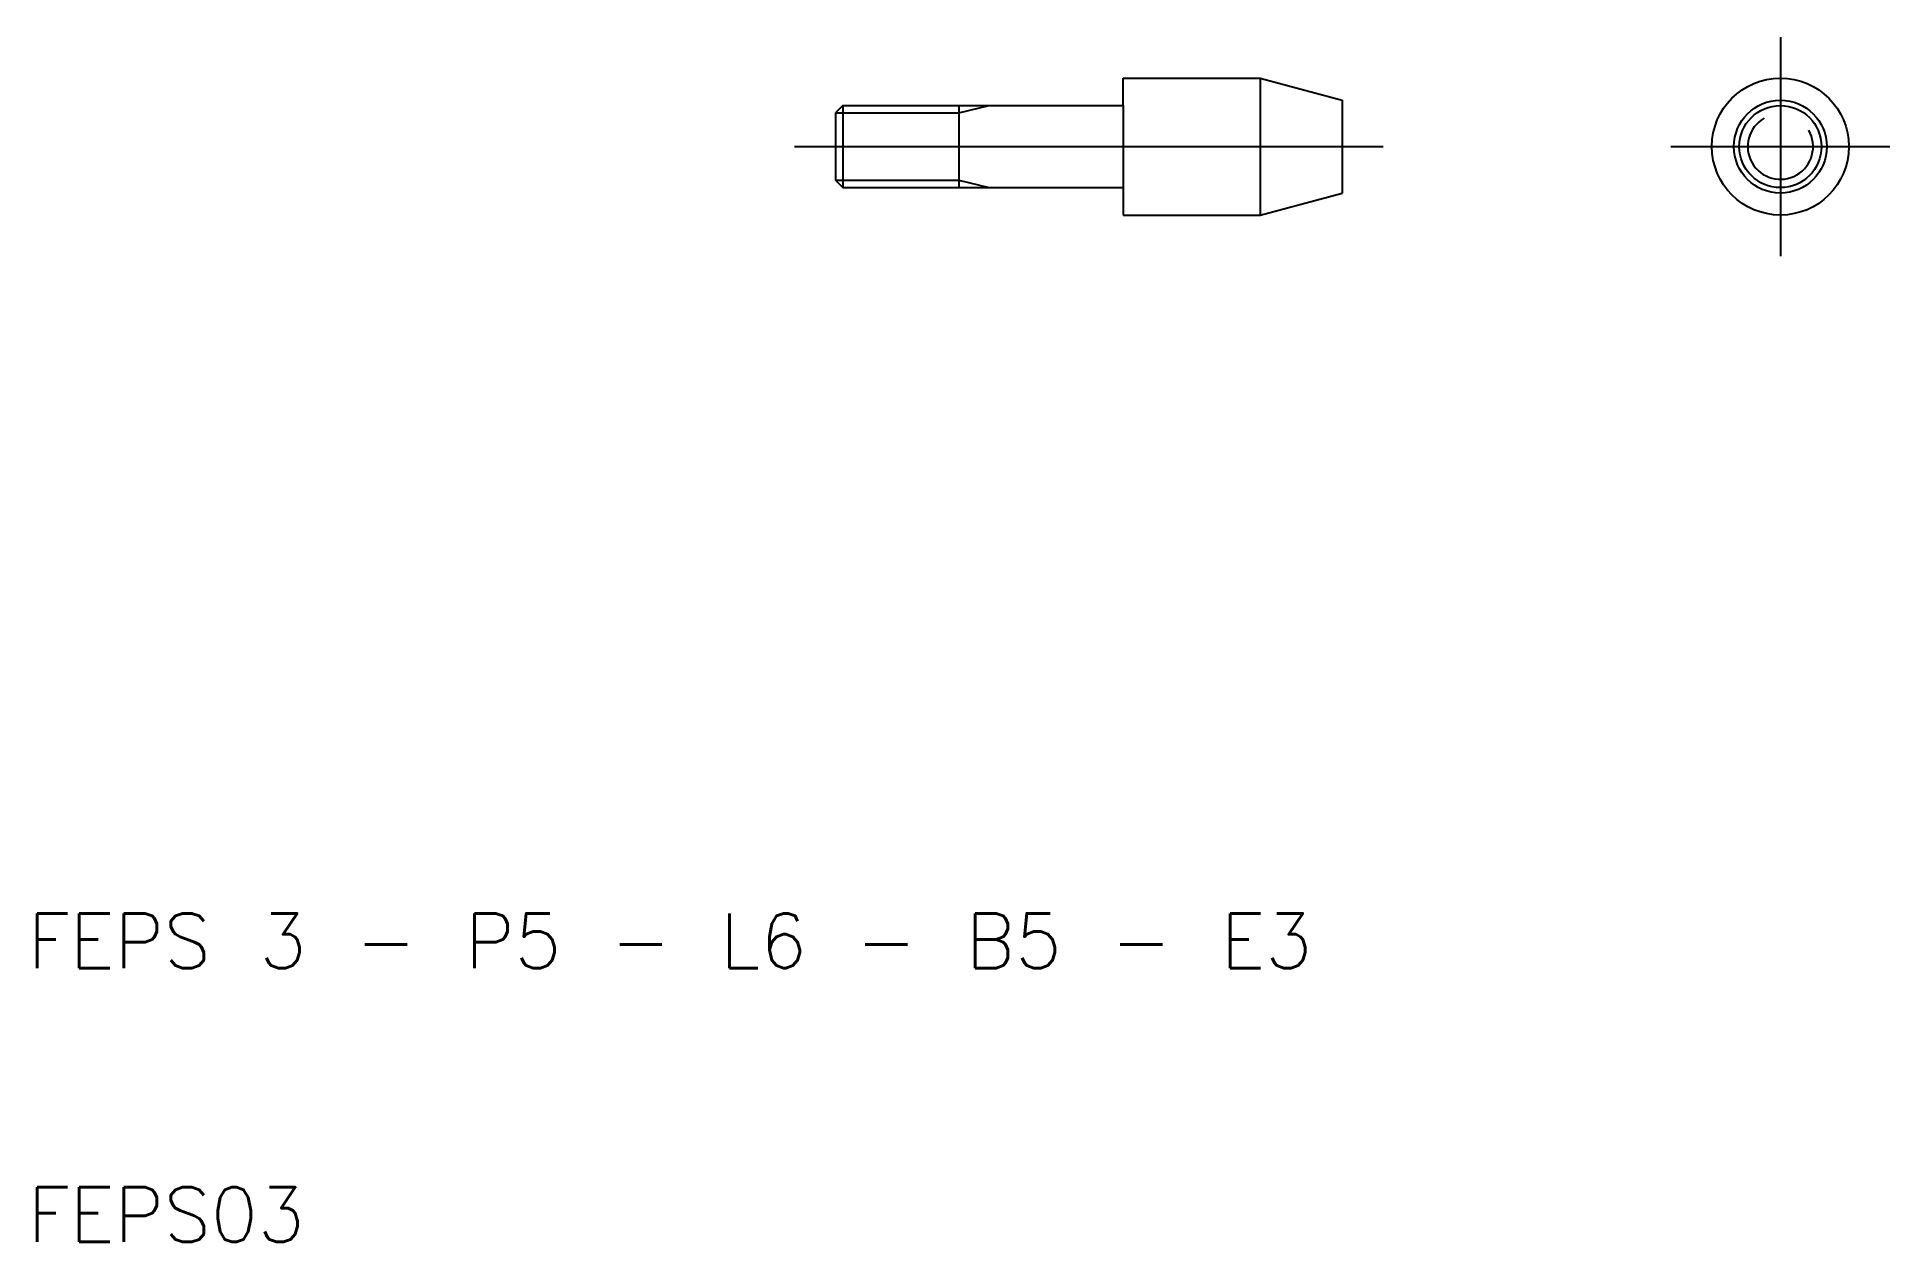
# Model space of a CAD drawing. Extents: x 10.3 to 78, y 10 to 54.
import ezdxf

# ---------------------------------------------------------------- set-up
doc = ezdxf.new("R2010")
doc.units = 0
doc.linetypes.add('CENTER', pattern=[50.8, 31.75, -6.35, 6.35, -6.35])
doc.linetypes.add('DASHED', pattern=[19.05, 12.7, -6.35])
doc.layers.get('0').update_dxf_attribs({"linetype": 'CONTINUOUS'})
doc.layers.add('CENTER', color=1, linetype='CENTER')
doc.styles.get("Standard").update_dxf_attribs({"font": 'txt.shx', "bigfont": 'extfont.shx'})

msp = doc.modelspace()

# ---------------------------------------------------------------- linework, layer by layer
for p, q in [((50, 52.5), (55, 52.5)), ((50, 51.5), (50, 52.5)), ((55, 52.5), (55, 47.5)), ((55, 52.5), (58, 51.696)), ((39.77, 51.5), (39.5, 51.23)), ((39.77, 51.5), (50, 51.5)), ((39.77, 51.5), (39.77, 48.5)), ((44, 51.5), (44, 48.5)), ((50, 51.5), (50, 48.5)), ((58, 51.696), (58, 48.304)), ((39.5, 51.23), (39.5, 48.77)), ((39.5, 48.77), (39.77, 48.5)), ((39.77, 48.5), (50, 48.5)), ((50, 48.5), (50, 47.5)), ((55, 47.5), (58, 48.304)), ((50, 47.5), (55, 47.5))]:
    msp.add_line(p, q)
at = {"color": 3}
for p, q in [((44, 51.23), (45.103, 51.5)), ((39.5, 51.23), (44, 51.23)), ((39.5, 48.77), (44, 48.77)), ((44, 48.77), (45.103, 48.5))]:
    msp.add_line(p, q, dxfattribs=at)
for radius in [2.5, 1.696]:
    msp.add_circle((74, 50), radius)
at = {"color": 3, "linetype": 'DASHED'}
msp.add_circle((74, 50), 1.5, dxfattribs=at)
msp.add_arc((74, 50), 1.194, 120, 30, dxfattribs=at)
at = {"layer": 'CENTER', "color": 1, "linetype": 'CENTER'}
for p, q in [((74, 54), (74, 46)), ((38, 50), (59.5, 50)), ((70, 50), (78, 50))]:
    msp.add_line(p, q, dxfattribs=at)

# ---------------------------------------------------------------- texts
for s, p in [('FEPS 3 - P5 - L6 - B5 - E3', (10, 20)), ('FEPS03', (10, 10))]:
    msp.add_text(s, height=2).set_placement(p)

doc.saveas('drawing.dxf')
